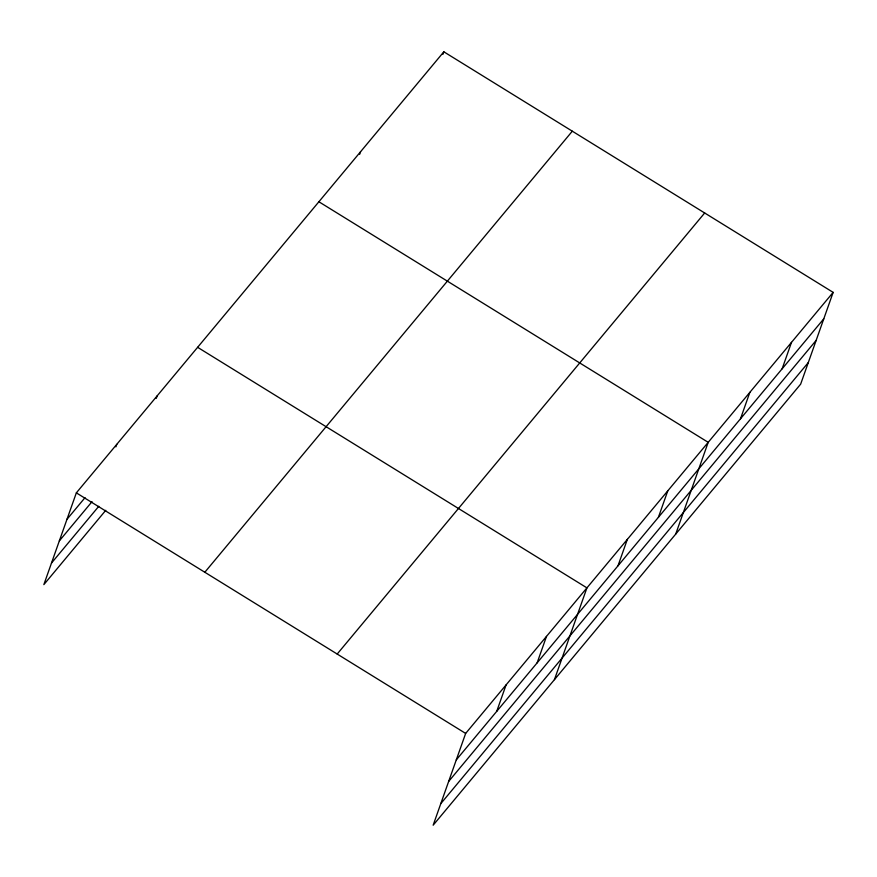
<?xml version="1.0" encoding="UTF-8"?>
<svg xmlns="http://www.w3.org/2000/svg" width="877" height="877" viewBox="0 0 877 877"><rect width="100%" height="100%" fill="white"/><g stroke="black" fill="none" stroke-linecap="round" stroke-linejoin="round"><path stroke-width="1.32" d="M833.15 292.37L465.654 733.424L433.161 825.202L800.657 384.137L833.15 292.37L443.839 51.798L76.343 492.863L43.85 584.63L105.777 510.304M115.885 446.864L116.773 444.343M156.303 398.344L157.191 395.823M359.647 154.297L360.546 151.776M442.951 54.319L443.839 51.798M496.711 711.379L506.084 684.915M537.13 662.859L546.503 636.395M554.428 679.653L586.932 587.875L197.621 347.314M617.978 565.829L627.351 539.366M658.408 517.309L667.781 490.846M675.707 534.104L708.199 442.326L318.888 201.765M740.484 418.811L749.846 392.337M782.131 368.822L791.503 342.359M66.97 519.327L85.036 497.654M59.34 540.879L92.03 501.655M51.48 563.078L98.783 506.303M204.823 572.253L572.308 131.188M337.185 654.045L704.68 212.979M456.281 759.899L823.777 318.833M448.651 781.451L816.147 340.386M440.791 803.65L808.287 362.585M76.343 492.863L465.654 733.424"/></g></svg>
